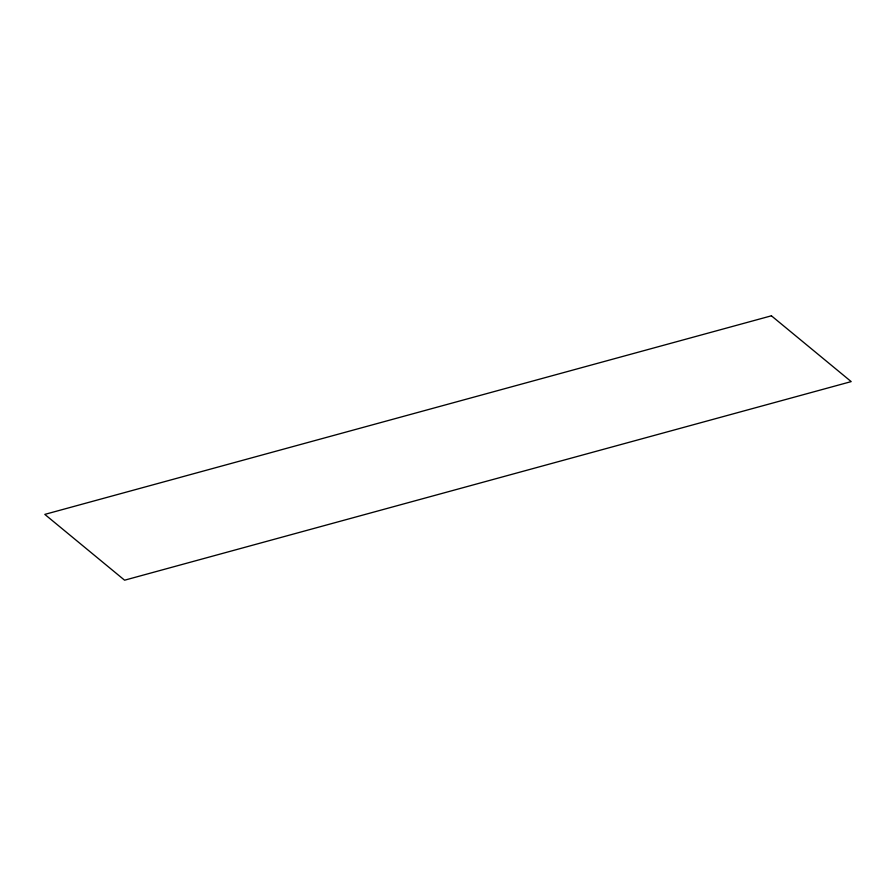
<?xml version="1.0" encoding="UTF-8"?>
<svg xmlns="http://www.w3.org/2000/svg" width="896" height="896" viewBox="0 0 896 896"><rect width="100%" height="100%" fill="white"/><g stroke="black" fill="none" stroke-linecap="round" stroke-linejoin="round"><path stroke-width="1.34" d="M771.411 315.806L44.8 514.394L124.589 580.194L851.2 381.606L771.411 315.806"/></g></svg>
